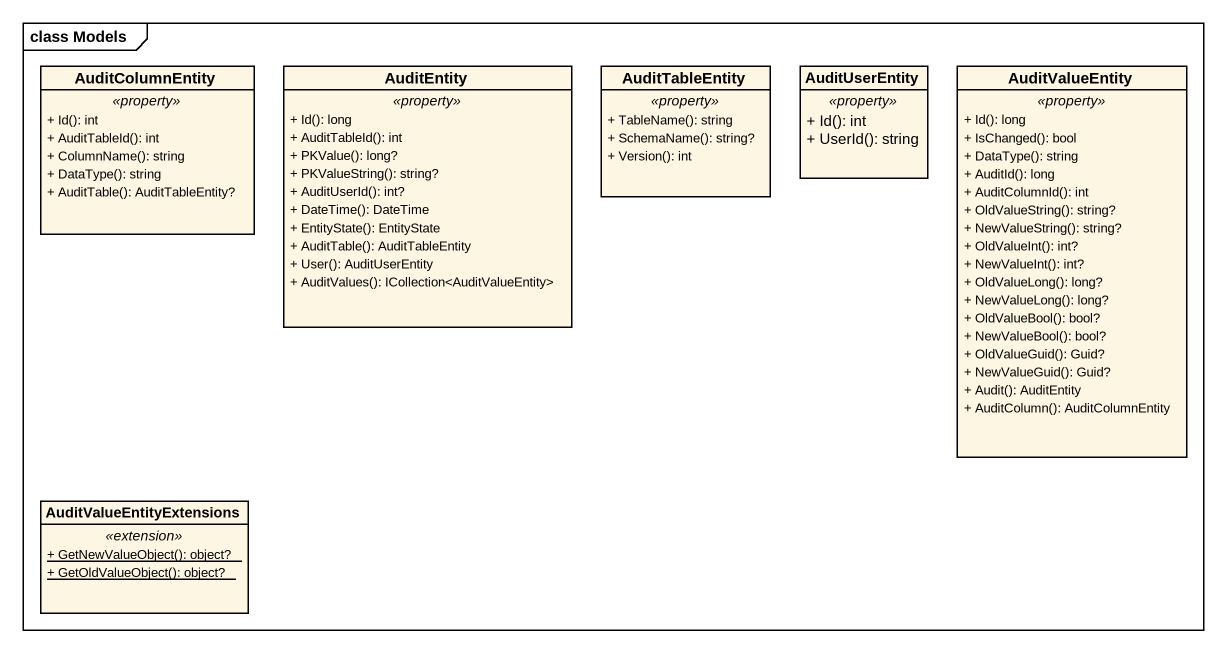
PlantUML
@startuml
mainframe class Models
hide circle
hide empty members
skinparam classAttributeIconSize 0
class AuditColumnEntity {
  .. <<property>> ..
  + Id(): int
  + AuditTableId(): int
  + ColumnName(): string
  + DataType(): string
  + AuditTable(): AuditTableEntity?
}
class AuditEntity {
  .. <<property>> ..
  + Id(): long
  + AuditTableId(): int
  + PKValue(): long?
  + PKValueString(): string?
  + AuditUserId(): int?
  + DateTime(): DateTime
  + EntityState(): EntityState
  + AuditTable(): AuditTableEntity
  + User(): AuditUserEntity
  + AuditValues(): ICollection<AuditValueEntity>
}
class AuditTableEntity {
  .. <<property>> ..
  + TableName(): string
  + SchemaName(): string?
  + Version(): int
}
class AuditUserEntity {
  .. <<property>> ..
  + Id(): int
  + UserId(): string
}
class AuditValueEntity {
  .. <<property>> ..
  + Id(): long
  + IsChanged(): bool
  + DataType(): string
  + AuditId(): long
  + AuditColumnId(): int
  + OldValueString(): string?
  + NewValueString(): string?
  + OldValueInt(): int?
  + NewValueInt(): int?
  + OldValueLong(): long?
  + NewValueLong(): long?
  + OldValueBool(): bool?
  + NewValueBool(): bool?
  + OldValueGuid(): Guid?
  + NewValueGuid(): Guid?
  + Audit(): AuditEntity
  + AuditColumn(): AuditColumnEntity
}
class AuditValueEntityExtensions {
  .. <<extension>> ..
  {static} + GetNewValueObject(): object?
  {static} + GetOldValueObject(): object?
}
@enduml
